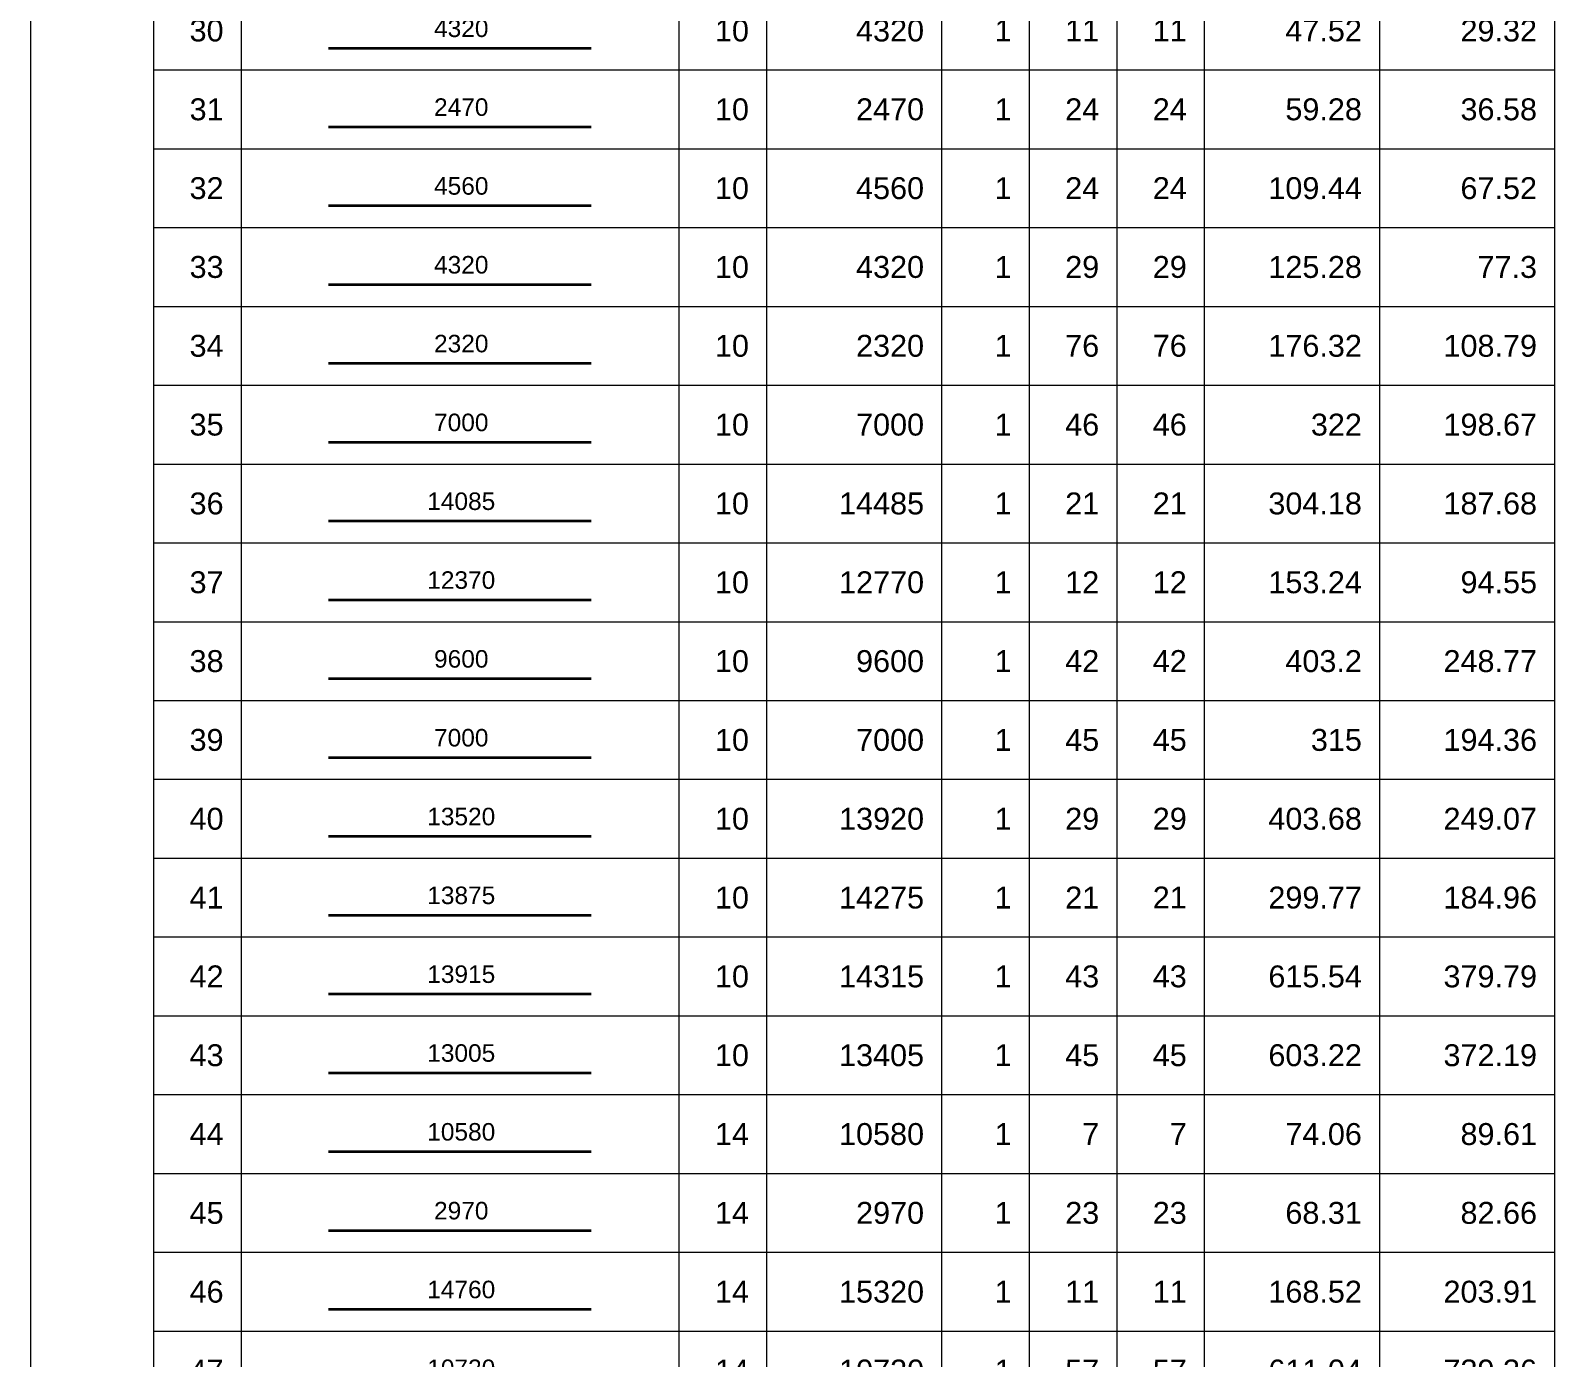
# Model space of a CAD drawing. Header units: millimetres. Extents: x -179076 to 505271, y -26127 to 124331.
# Drawn here: x -33775 to -16370, y 79772 to 94923 of the extents above; entities that cross this region are included whole.
import ezdxf
from ezdxf.enums import TextEntityAlignment as Align

# ---------------------------------------------------------------- set-up
doc = ezdxf.new("R2010")
doc.units = ezdxf.units.MM
for name, color, linetype, lineweight in [('NDC_S_REBAR', 4, 'Continuous', 35), ('NDC_S_VN TEXT', 7, 'Continuous', 20), ('NDC_Table', 3, 'Continuous', 20)]:
    doc.layers.add(name, color=color, linetype=linetype, lineweight=lineweight)
doc.styles.add('ARIAL', font='arial.ttf', dxfattribs={"width": 0.8})

# ---------------------------------------------------------------- blocks, each defined once
blk = doc.blocks.new('dang01')
at = {"layer": 'NDC_S_REBAR'}
blk.add_line((3405, -650), (6405, -650), dxfattribs=at)
at = {"layer": 'NDC_Table'}
for p, q in [((0, 0), (0, -900)), ((1405, 0), (1405, -900)), ((2405, 0), (2405, -900)), ((7405, 0), (7405, -900)), ((8405, 0), (8405, -900)), ((10405, 0), (10405, -900)), ((11405, 0), (11405, -900)), ((12405, 0), (12405, -900)), ((13405, 0), (13405, -900)), ((15405, 0), (15405, -900)), ((17405, 0), (17405, -900)), ((1405, -900), (17405, -900))]:
    blk.add_line(p, q, dxfattribs=at)
at = {"layer": 'NDC_S_VN TEXT', "style": 'ARIAL'}
for p in [(2205, -450), (8205, -450), (10205, -450), (11205, -450), (12205, -450), (13205, -450), (15205, -450), (17205, -450)]:
    blk.add_attdef('D03', text='', height=250, dxfattribs=at).set_placement(p, align=Align.MIDDLE_RIGHT)
blk.add_attdef('00000000', text='', height=200, dxfattribs=at).set_placement((4920, -425), align=Align.MIDDLE_CENTER)

msp = doc.modelspace()

# ---------------------------------------------------------------- block references
at = {"layer": 'NDC_Table'}
ref = msp.add_blockref('dang01', (-33774.8, 95373.4), dxfattribs=at)
ref.add_attrib('D03', '30', dxfattribs={"layer": 'NDC_S_VN TEXT', "height": 250, "style": 'ARIAL'}).set_placement((-31569.5, 94923.4), align=Align.MIDDLE_RIGHT)
ref.add_attrib('00000000', '4320', dxfattribs={"layer": 'NDC_S_VN TEXT', "height": 200, "style": 'ARIAL'}).set_placement((-28855.2, 94948.7), align=Align.MIDDLE_CENTER)
ref.add_attrib('D03', '10', dxfattribs={"layer": 'NDC_S_VN TEXT', "height": 250, "style": 'ARIAL'}).set_placement((-25569.5, 94923.4), align=Align.MIDDLE_RIGHT)
ref.add_attrib('D03', '4320', dxfattribs={"layer": 'NDC_S_VN TEXT', "height": 250, "style": 'ARIAL'}).set_placement((-23569.5, 94923.4), align=Align.MIDDLE_RIGHT)
ref.add_attrib('D03', '1', dxfattribs={"layer": 'NDC_S_VN TEXT', "height": 250, "style": 'ARIAL'}).set_placement((-22569.5, 94923.4), align=Align.MIDDLE_RIGHT)
ref.add_attrib('D03', '11', dxfattribs={"layer": 'NDC_S_VN TEXT', "height": 250, "style": 'ARIAL'}).set_placement((-21569.5, 94923.4), align=Align.MIDDLE_RIGHT)
ref.add_attrib('D03', '11', dxfattribs={"layer": 'NDC_S_VN TEXT', "height": 250, "style": 'ARIAL'}).set_placement((-20569.5, 94923.7), align=Align.MIDDLE_RIGHT)
ref.add_attrib('D03', '47.52', dxfattribs={"layer": 'NDC_S_VN TEXT', "height": 250, "style": 'ARIAL'}).set_placement((-18569.5, 94923.4), align=Align.MIDDLE_RIGHT)
ref.add_attrib('D03', '29.32', dxfattribs={"layer": 'NDC_S_VN TEXT', "height": 250, "style": 'ARIAL'}).set_placement((-16569.5, 94923.4), align=Align.MIDDLE_RIGHT)
ref = msp.add_blockref('dang01', (-33774.8, 94473.4), dxfattribs=at)
ref.add_attrib('D03', '31', dxfattribs={"layer": 'NDC_S_VN TEXT', "height": 250, "style": 'ARIAL'}).set_placement((-31569.5, 94023.4), align=Align.MIDDLE_RIGHT)
ref.add_attrib('00000000', '2470', dxfattribs={"layer": 'NDC_S_VN TEXT', "height": 200, "style": 'ARIAL'}).set_placement((-28855.2, 94048.7), align=Align.MIDDLE_CENTER)
ref.add_attrib('D03', '10', dxfattribs={"layer": 'NDC_S_VN TEXT', "height": 250, "style": 'ARIAL'}).set_placement((-25569.5, 94023.4), align=Align.MIDDLE_RIGHT)
ref.add_attrib('D03', '2470', dxfattribs={"layer": 'NDC_S_VN TEXT', "height": 250, "style": 'ARIAL'}).set_placement((-23569.5, 94023.4), align=Align.MIDDLE_RIGHT)
ref.add_attrib('D03', '1', dxfattribs={"layer": 'NDC_S_VN TEXT', "height": 250, "style": 'ARIAL'}).set_placement((-22569.5, 94023.4), align=Align.MIDDLE_RIGHT)
ref.add_attrib('D03', '24', dxfattribs={"layer": 'NDC_S_VN TEXT', "height": 250, "style": 'ARIAL'}).set_placement((-21569.5, 94023.4), align=Align.MIDDLE_RIGHT)
ref.add_attrib('D03', '24', dxfattribs={"layer": 'NDC_S_VN TEXT', "height": 250, "style": 'ARIAL'}).set_placement((-20569.5, 94023.7), align=Align.MIDDLE_RIGHT)
ref.add_attrib('D03', '59.28', dxfattribs={"layer": 'NDC_S_VN TEXT', "height": 250, "style": 'ARIAL'}).set_placement((-18569.5, 94023.4), align=Align.MIDDLE_RIGHT)
ref.add_attrib('D03', '36.58', dxfattribs={"layer": 'NDC_S_VN TEXT', "height": 250, "style": 'ARIAL'}).set_placement((-16569.5, 94023.4), align=Align.MIDDLE_RIGHT)
ref = msp.add_blockref('dang01', (-33774.8, 93573.4), dxfattribs=at)
ref.add_attrib('D03', '32', dxfattribs={"layer": 'NDC_S_VN TEXT', "height": 250, "style": 'ARIAL'}).set_placement((-31569.5, 93123.4), align=Align.MIDDLE_RIGHT)
ref.add_attrib('00000000', '4560', dxfattribs={"layer": 'NDC_S_VN TEXT', "height": 200, "style": 'ARIAL'}).set_placement((-28855.2, 93148.7), align=Align.MIDDLE_CENTER)
ref.add_attrib('D03', '10', dxfattribs={"layer": 'NDC_S_VN TEXT', "height": 250, "style": 'ARIAL'}).set_placement((-25569.5, 93123.4), align=Align.MIDDLE_RIGHT)
ref.add_attrib('D03', '4560', dxfattribs={"layer": 'NDC_S_VN TEXT', "height": 250, "style": 'ARIAL'}).set_placement((-23569.5, 93123.4), align=Align.MIDDLE_RIGHT)
ref.add_attrib('D03', '1', dxfattribs={"layer": 'NDC_S_VN TEXT', "height": 250, "style": 'ARIAL'}).set_placement((-22569.5, 93123.4), align=Align.MIDDLE_RIGHT)
ref.add_attrib('D03', '24', dxfattribs={"layer": 'NDC_S_VN TEXT', "height": 250, "style": 'ARIAL'}).set_placement((-21569.5, 93123.4), align=Align.MIDDLE_RIGHT)
ref.add_attrib('D03', '24', dxfattribs={"layer": 'NDC_S_VN TEXT', "height": 250, "style": 'ARIAL'}).set_placement((-20569.5, 93123.7), align=Align.MIDDLE_RIGHT)
ref.add_attrib('D03', '109.44', dxfattribs={"layer": 'NDC_S_VN TEXT', "height": 250, "style": 'ARIAL'}).set_placement((-18569.5, 93123.4), align=Align.MIDDLE_RIGHT)
ref.add_attrib('D03', '67.52', dxfattribs={"layer": 'NDC_S_VN TEXT', "height": 250, "style": 'ARIAL'}).set_placement((-16569.5, 93123.4), align=Align.MIDDLE_RIGHT)
ref = msp.add_blockref('dang01', (-33774.8, 92673.4), dxfattribs=at)
ref.add_attrib('D03', '33', dxfattribs={"layer": 'NDC_S_VN TEXT', "height": 250, "style": 'ARIAL'}).set_placement((-31569.5, 92223.4), align=Align.MIDDLE_RIGHT)
ref.add_attrib('00000000', '4320', dxfattribs={"layer": 'NDC_S_VN TEXT', "height": 200, "style": 'ARIAL'}).set_placement((-28855.2, 92248.7), align=Align.MIDDLE_CENTER)
ref.add_attrib('D03', '10', dxfattribs={"layer": 'NDC_S_VN TEXT', "height": 250, "style": 'ARIAL'}).set_placement((-25569.5, 92223.4), align=Align.MIDDLE_RIGHT)
ref.add_attrib('D03', '4320', dxfattribs={"layer": 'NDC_S_VN TEXT', "height": 250, "style": 'ARIAL'}).set_placement((-23569.5, 92223.4), align=Align.MIDDLE_RIGHT)
ref.add_attrib('D03', '1', dxfattribs={"layer": 'NDC_S_VN TEXT', "height": 250, "style": 'ARIAL'}).set_placement((-22569.5, 92223.4), align=Align.MIDDLE_RIGHT)
ref.add_attrib('D03', '29', dxfattribs={"layer": 'NDC_S_VN TEXT', "height": 250, "style": 'ARIAL'}).set_placement((-21569.5, 92223.4), align=Align.MIDDLE_RIGHT)
ref.add_attrib('D03', '29', dxfattribs={"layer": 'NDC_S_VN TEXT', "height": 250, "style": 'ARIAL'}).set_placement((-20569.5, 92223.7), align=Align.MIDDLE_RIGHT)
ref.add_attrib('D03', '125.28', dxfattribs={"layer": 'NDC_S_VN TEXT', "height": 250, "style": 'ARIAL'}).set_placement((-18569.5, 92223.4), align=Align.MIDDLE_RIGHT)
ref.add_attrib('D03', '77.3', dxfattribs={"layer": 'NDC_S_VN TEXT', "height": 250, "style": 'ARIAL'}).set_placement((-16569.5, 92223.4), align=Align.MIDDLE_RIGHT)
ref = msp.add_blockref('dang01', (-33774.8, 91773.4), dxfattribs=at)
ref.add_attrib('D03', '34', dxfattribs={"layer": 'NDC_S_VN TEXT', "height": 250, "style": 'ARIAL'}).set_placement((-31569.5, 91323.4), align=Align.MIDDLE_RIGHT)
ref.add_attrib('00000000', '2320', dxfattribs={"layer": 'NDC_S_VN TEXT', "height": 200, "style": 'ARIAL'}).set_placement((-28855.2, 91348.7), align=Align.MIDDLE_CENTER)
ref.add_attrib('D03', '10', dxfattribs={"layer": 'NDC_S_VN TEXT', "height": 250, "style": 'ARIAL'}).set_placement((-25569.5, 91323.4), align=Align.MIDDLE_RIGHT)
ref.add_attrib('D03', '2320', dxfattribs={"layer": 'NDC_S_VN TEXT', "height": 250, "style": 'ARIAL'}).set_placement((-23569.5, 91323.4), align=Align.MIDDLE_RIGHT)
ref.add_attrib('D03', '1', dxfattribs={"layer": 'NDC_S_VN TEXT', "height": 250, "style": 'ARIAL'}).set_placement((-22569.5, 91323.4), align=Align.MIDDLE_RIGHT)
ref.add_attrib('D03', '76', dxfattribs={"layer": 'NDC_S_VN TEXT', "height": 250, "style": 'ARIAL'}).set_placement((-21569.5, 91323.4), align=Align.MIDDLE_RIGHT)
ref.add_attrib('D03', '76', dxfattribs={"layer": 'NDC_S_VN TEXT', "height": 250, "style": 'ARIAL'}).set_placement((-20569.5, 91323.7), align=Align.MIDDLE_RIGHT)
ref.add_attrib('D03', '176.32', dxfattribs={"layer": 'NDC_S_VN TEXT', "height": 250, "style": 'ARIAL'}).set_placement((-18569.5, 91323.4), align=Align.MIDDLE_RIGHT)
ref.add_attrib('D03', '108.79', dxfattribs={"layer": 'NDC_S_VN TEXT', "height": 250, "style": 'ARIAL'}).set_placement((-16569.5, 91323.4), align=Align.MIDDLE_RIGHT)
ref = msp.add_blockref('dang01', (-33774.8, 90873.4), dxfattribs=at)
ref.add_attrib('D03', '35', dxfattribs={"layer": 'NDC_S_VN TEXT', "height": 250, "style": 'ARIAL'}).set_placement((-31569.5, 90423.4), align=Align.MIDDLE_RIGHT)
ref.add_attrib('00000000', '7000', dxfattribs={"layer": 'NDC_S_VN TEXT', "height": 200, "style": 'ARIAL'}).set_placement((-28855.2, 90448.7), align=Align.MIDDLE_CENTER)
ref.add_attrib('D03', '10', dxfattribs={"layer": 'NDC_S_VN TEXT', "height": 250, "style": 'ARIAL'}).set_placement((-25569.5, 90423.4), align=Align.MIDDLE_RIGHT)
ref.add_attrib('D03', '7000', dxfattribs={"layer": 'NDC_S_VN TEXT', "height": 250, "style": 'ARIAL'}).set_placement((-23569.5, 90423.4), align=Align.MIDDLE_RIGHT)
ref.add_attrib('D03', '1', dxfattribs={"layer": 'NDC_S_VN TEXT', "height": 250, "style": 'ARIAL'}).set_placement((-22569.5, 90423.4), align=Align.MIDDLE_RIGHT)
ref.add_attrib('D03', '46', dxfattribs={"layer": 'NDC_S_VN TEXT', "height": 250, "style": 'ARIAL'}).set_placement((-21569.5, 90423.4), align=Align.MIDDLE_RIGHT)
ref.add_attrib('D03', '46', dxfattribs={"layer": 'NDC_S_VN TEXT', "height": 250, "style": 'ARIAL'}).set_placement((-20569.5, 90423.7), align=Align.MIDDLE_RIGHT)
ref.add_attrib('D03', '322', dxfattribs={"layer": 'NDC_S_VN TEXT', "height": 250, "style": 'ARIAL'}).set_placement((-18569.5, 90423.4), align=Align.MIDDLE_RIGHT)
ref.add_attrib('D03', '198.67', dxfattribs={"layer": 'NDC_S_VN TEXT', "height": 250, "style": 'ARIAL'}).set_placement((-16569.5, 90423.4), align=Align.MIDDLE_RIGHT)
ref = msp.add_blockref('dang01', (-33774.8, 89973.4), dxfattribs=at)
ref.add_attrib('D03', '36', dxfattribs={"layer": 'NDC_S_VN TEXT', "height": 250, "style": 'ARIAL'}).set_placement((-31569.5, 89523.4), align=Align.MIDDLE_RIGHT)
ref.add_attrib('00000000', '14085', dxfattribs={"layer": 'NDC_S_VN TEXT', "height": 200, "style": 'ARIAL'}).set_placement((-28855.2, 89548.7), align=Align.MIDDLE_CENTER)
ref.add_attrib('D03', '10', dxfattribs={"layer": 'NDC_S_VN TEXT', "height": 250, "style": 'ARIAL'}).set_placement((-25569.5, 89523.4), align=Align.MIDDLE_RIGHT)
ref.add_attrib('D03', '14485', dxfattribs={"layer": 'NDC_S_VN TEXT', "height": 250, "style": 'ARIAL'}).set_placement((-23569.5, 89523.4), align=Align.MIDDLE_RIGHT)
ref.add_attrib('D03', '1', dxfattribs={"layer": 'NDC_S_VN TEXT', "height": 250, "style": 'ARIAL'}).set_placement((-22569.5, 89523.4), align=Align.MIDDLE_RIGHT)
ref.add_attrib('D03', '21', dxfattribs={"layer": 'NDC_S_VN TEXT', "height": 250, "style": 'ARIAL'}).set_placement((-21569.5, 89523.4), align=Align.MIDDLE_RIGHT)
ref.add_attrib('D03', '21', dxfattribs={"layer": 'NDC_S_VN TEXT', "height": 250, "style": 'ARIAL'}).set_placement((-20569.5, 89523.7), align=Align.MIDDLE_RIGHT)
ref.add_attrib('D03', '304.18', dxfattribs={"layer": 'NDC_S_VN TEXT', "height": 250, "style": 'ARIAL'}).set_placement((-18569.5, 89523.4), align=Align.MIDDLE_RIGHT)
ref.add_attrib('D03', '187.68', dxfattribs={"layer": 'NDC_S_VN TEXT', "height": 250, "style": 'ARIAL'}).set_placement((-16569.5, 89523.4), align=Align.MIDDLE_RIGHT)
ref = msp.add_blockref('dang01', (-33774.8, 89073.4), dxfattribs=at)
ref.add_attrib('D03', '37', dxfattribs={"layer": 'NDC_S_VN TEXT', "height": 250, "style": 'ARIAL'}).set_placement((-31569.5, 88623.4), align=Align.MIDDLE_RIGHT)
ref.add_attrib('00000000', '12370', dxfattribs={"layer": 'NDC_S_VN TEXT', "height": 200, "style": 'ARIAL'}).set_placement((-28855.2, 88648.7), align=Align.MIDDLE_CENTER)
ref.add_attrib('D03', '10', dxfattribs={"layer": 'NDC_S_VN TEXT', "height": 250, "style": 'ARIAL'}).set_placement((-25569.5, 88623.4), align=Align.MIDDLE_RIGHT)
ref.add_attrib('D03', '12770', dxfattribs={"layer": 'NDC_S_VN TEXT', "height": 250, "style": 'ARIAL'}).set_placement((-23569.5, 88623.4), align=Align.MIDDLE_RIGHT)
ref.add_attrib('D03', '1', dxfattribs={"layer": 'NDC_S_VN TEXT', "height": 250, "style": 'ARIAL'}).set_placement((-22569.5, 88623.4), align=Align.MIDDLE_RIGHT)
ref.add_attrib('D03', '12', dxfattribs={"layer": 'NDC_S_VN TEXT', "height": 250, "style": 'ARIAL'}).set_placement((-21569.5, 88623.4), align=Align.MIDDLE_RIGHT)
ref.add_attrib('D03', '12', dxfattribs={"layer": 'NDC_S_VN TEXT', "height": 250, "style": 'ARIAL'}).set_placement((-20569.5, 88623.7), align=Align.MIDDLE_RIGHT)
ref.add_attrib('D03', '153.24', dxfattribs={"layer": 'NDC_S_VN TEXT', "height": 250, "style": 'ARIAL'}).set_placement((-18569.5, 88623.4), align=Align.MIDDLE_RIGHT)
ref.add_attrib('D03', '94.55', dxfattribs={"layer": 'NDC_S_VN TEXT', "height": 250, "style": 'ARIAL'}).set_placement((-16569.5, 88623.4), align=Align.MIDDLE_RIGHT)
ref = msp.add_blockref('dang01', (-33774.8, 88173.4), dxfattribs=at)
ref.add_attrib('D03', '38', dxfattribs={"layer": 'NDC_S_VN TEXT', "height": 250, "style": 'ARIAL'}).set_placement((-31569.5, 87723.4), align=Align.MIDDLE_RIGHT)
ref.add_attrib('00000000', '9600', dxfattribs={"layer": 'NDC_S_VN TEXT', "height": 200, "style": 'ARIAL'}).set_placement((-28855.2, 87748.7), align=Align.MIDDLE_CENTER)
ref.add_attrib('D03', '10', dxfattribs={"layer": 'NDC_S_VN TEXT', "height": 250, "style": 'ARIAL'}).set_placement((-25569.5, 87723.4), align=Align.MIDDLE_RIGHT)
ref.add_attrib('D03', '9600', dxfattribs={"layer": 'NDC_S_VN TEXT', "height": 250, "style": 'ARIAL'}).set_placement((-23569.5, 87723.4), align=Align.MIDDLE_RIGHT)
ref.add_attrib('D03', '1', dxfattribs={"layer": 'NDC_S_VN TEXT', "height": 250, "style": 'ARIAL'}).set_placement((-22569.5, 87723.4), align=Align.MIDDLE_RIGHT)
ref.add_attrib('D03', '42', dxfattribs={"layer": 'NDC_S_VN TEXT', "height": 250, "style": 'ARIAL'}).set_placement((-21569.5, 87723.4), align=Align.MIDDLE_RIGHT)
ref.add_attrib('D03', '42', dxfattribs={"layer": 'NDC_S_VN TEXT', "height": 250, "style": 'ARIAL'}).set_placement((-20569.5, 87723.7), align=Align.MIDDLE_RIGHT)
ref.add_attrib('D03', '403.2', dxfattribs={"layer": 'NDC_S_VN TEXT', "height": 250, "style": 'ARIAL'}).set_placement((-18569.5, 87723.4), align=Align.MIDDLE_RIGHT)
ref.add_attrib('D03', '248.77', dxfattribs={"layer": 'NDC_S_VN TEXT', "height": 250, "style": 'ARIAL'}).set_placement((-16569.5, 87723.4), align=Align.MIDDLE_RIGHT)
ref = msp.add_blockref('dang01', (-33774.8, 87273.4), dxfattribs=at)
ref.add_attrib('D03', '39', dxfattribs={"layer": 'NDC_S_VN TEXT', "height": 250, "style": 'ARIAL'}).set_placement((-31569.5, 86823.4), align=Align.MIDDLE_RIGHT)
ref.add_attrib('00000000', '7000', dxfattribs={"layer": 'NDC_S_VN TEXT', "height": 200, "style": 'ARIAL'}).set_placement((-28855.2, 86848.7), align=Align.MIDDLE_CENTER)
ref.add_attrib('D03', '10', dxfattribs={"layer": 'NDC_S_VN TEXT', "height": 250, "style": 'ARIAL'}).set_placement((-25569.5, 86823.4), align=Align.MIDDLE_RIGHT)
ref.add_attrib('D03', '7000', dxfattribs={"layer": 'NDC_S_VN TEXT', "height": 250, "style": 'ARIAL'}).set_placement((-23569.5, 86823.4), align=Align.MIDDLE_RIGHT)
ref.add_attrib('D03', '1', dxfattribs={"layer": 'NDC_S_VN TEXT', "height": 250, "style": 'ARIAL'}).set_placement((-22569.5, 86823.4), align=Align.MIDDLE_RIGHT)
ref.add_attrib('D03', '45', dxfattribs={"layer": 'NDC_S_VN TEXT', "height": 250, "style": 'ARIAL'}).set_placement((-21569.5, 86823.4), align=Align.MIDDLE_RIGHT)
ref.add_attrib('D03', '45', dxfattribs={"layer": 'NDC_S_VN TEXT', "height": 250, "style": 'ARIAL'}).set_placement((-20569.5, 86823.7), align=Align.MIDDLE_RIGHT)
ref.add_attrib('D03', '315', dxfattribs={"layer": 'NDC_S_VN TEXT', "height": 250, "style": 'ARIAL'}).set_placement((-18569.5, 86823.4), align=Align.MIDDLE_RIGHT)
ref.add_attrib('D03', '194.36', dxfattribs={"layer": 'NDC_S_VN TEXT', "height": 250, "style": 'ARIAL'}).set_placement((-16569.5, 86823.4), align=Align.MIDDLE_RIGHT)
ref = msp.add_blockref('dang01', (-33774.8, 86373.4), dxfattribs=at)
ref.add_attrib('D03', '40', dxfattribs={"layer": 'NDC_S_VN TEXT', "height": 250, "style": 'ARIAL'}).set_placement((-31569.5, 85923.4), align=Align.MIDDLE_RIGHT)
ref.add_attrib('00000000', '13520', dxfattribs={"layer": 'NDC_S_VN TEXT', "height": 200, "style": 'ARIAL'}).set_placement((-28855.2, 85948.7), align=Align.MIDDLE_CENTER)
ref.add_attrib('D03', '10', dxfattribs={"layer": 'NDC_S_VN TEXT', "height": 250, "style": 'ARIAL'}).set_placement((-25569.5, 85923.4), align=Align.MIDDLE_RIGHT)
ref.add_attrib('D03', '13920', dxfattribs={"layer": 'NDC_S_VN TEXT', "height": 250, "style": 'ARIAL'}).set_placement((-23569.5, 85923.4), align=Align.MIDDLE_RIGHT)
ref.add_attrib('D03', '1', dxfattribs={"layer": 'NDC_S_VN TEXT', "height": 250, "style": 'ARIAL'}).set_placement((-22569.5, 85923.4), align=Align.MIDDLE_RIGHT)
ref.add_attrib('D03', '29', dxfattribs={"layer": 'NDC_S_VN TEXT', "height": 250, "style": 'ARIAL'}).set_placement((-21569.5, 85923.4), align=Align.MIDDLE_RIGHT)
ref.add_attrib('D03', '29', dxfattribs={"layer": 'NDC_S_VN TEXT', "height": 250, "style": 'ARIAL'}).set_placement((-20569.5, 85923.7), align=Align.MIDDLE_RIGHT)
ref.add_attrib('D03', '403.68', dxfattribs={"layer": 'NDC_S_VN TEXT', "height": 250, "style": 'ARIAL'}).set_placement((-18569.5, 85923.4), align=Align.MIDDLE_RIGHT)
ref.add_attrib('D03', '249.07', dxfattribs={"layer": 'NDC_S_VN TEXT', "height": 250, "style": 'ARIAL'}).set_placement((-16569.5, 85923.4), align=Align.MIDDLE_RIGHT)
ref = msp.add_blockref('dang01', (-33774.8, 85473.4), dxfattribs=at)
ref.add_attrib('D03', '41', dxfattribs={"layer": 'NDC_S_VN TEXT', "height": 250, "style": 'ARIAL'}).set_placement((-31569.5, 85023.4), align=Align.MIDDLE_RIGHT)
ref.add_attrib('00000000', '13875', dxfattribs={"layer": 'NDC_S_VN TEXT', "height": 200, "style": 'ARIAL'}).set_placement((-28855.2, 85048.7), align=Align.MIDDLE_CENTER)
ref.add_attrib('D03', '10', dxfattribs={"layer": 'NDC_S_VN TEXT', "height": 250, "style": 'ARIAL'}).set_placement((-25569.5, 85023.4), align=Align.MIDDLE_RIGHT)
ref.add_attrib('D03', '14275', dxfattribs={"layer": 'NDC_S_VN TEXT', "height": 250, "style": 'ARIAL'}).set_placement((-23569.5, 85023.4), align=Align.MIDDLE_RIGHT)
ref.add_attrib('D03', '1', dxfattribs={"layer": 'NDC_S_VN TEXT', "height": 250, "style": 'ARIAL'}).set_placement((-22569.5, 85023.4), align=Align.MIDDLE_RIGHT)
ref.add_attrib('D03', '21', dxfattribs={"layer": 'NDC_S_VN TEXT', "height": 250, "style": 'ARIAL'}).set_placement((-21569.5, 85023.4), align=Align.MIDDLE_RIGHT)
ref.add_attrib('D03', '21', dxfattribs={"layer": 'NDC_S_VN TEXT', "height": 250, "style": 'ARIAL'}).set_placement((-20569.5, 85023.7), align=Align.MIDDLE_RIGHT)
ref.add_attrib('D03', '299.77', dxfattribs={"layer": 'NDC_S_VN TEXT', "height": 250, "style": 'ARIAL'}).set_placement((-18569.5, 85023.4), align=Align.MIDDLE_RIGHT)
ref.add_attrib('D03', '184.96', dxfattribs={"layer": 'NDC_S_VN TEXT', "height": 250, "style": 'ARIAL'}).set_placement((-16569.5, 85023.4), align=Align.MIDDLE_RIGHT)
ref = msp.add_blockref('dang01', (-33774.8, 84573.4), dxfattribs=at)
ref.add_attrib('D03', '42', dxfattribs={"layer": 'NDC_S_VN TEXT', "height": 250, "style": 'ARIAL'}).set_placement((-31569.5, 84123.4), align=Align.MIDDLE_RIGHT)
ref.add_attrib('00000000', '13915', dxfattribs={"layer": 'NDC_S_VN TEXT', "height": 200, "style": 'ARIAL'}).set_placement((-28855.2, 84148.7), align=Align.MIDDLE_CENTER)
ref.add_attrib('D03', '10', dxfattribs={"layer": 'NDC_S_VN TEXT', "height": 250, "style": 'ARIAL'}).set_placement((-25569.5, 84123.4), align=Align.MIDDLE_RIGHT)
ref.add_attrib('D03', '14315', dxfattribs={"layer": 'NDC_S_VN TEXT', "height": 250, "style": 'ARIAL'}).set_placement((-23569.5, 84123.4), align=Align.MIDDLE_RIGHT)
ref.add_attrib('D03', '1', dxfattribs={"layer": 'NDC_S_VN TEXT', "height": 250, "style": 'ARIAL'}).set_placement((-22569.5, 84123.4), align=Align.MIDDLE_RIGHT)
ref.add_attrib('D03', '43', dxfattribs={"layer": 'NDC_S_VN TEXT', "height": 250, "style": 'ARIAL'}).set_placement((-21569.5, 84123.4), align=Align.MIDDLE_RIGHT)
ref.add_attrib('D03', '43', dxfattribs={"layer": 'NDC_S_VN TEXT', "height": 250, "style": 'ARIAL'}).set_placement((-20569.5, 84123.7), align=Align.MIDDLE_RIGHT)
ref.add_attrib('D03', '615.54', dxfattribs={"layer": 'NDC_S_VN TEXT', "height": 250, "style": 'ARIAL'}).set_placement((-18569.5, 84123.4), align=Align.MIDDLE_RIGHT)
ref.add_attrib('D03', '379.79', dxfattribs={"layer": 'NDC_S_VN TEXT', "height": 250, "style": 'ARIAL'}).set_placement((-16569.5, 84123.4), align=Align.MIDDLE_RIGHT)
ref = msp.add_blockref('dang01', (-33774.8, 83673.4), dxfattribs=at)
ref.add_attrib('D03', '43', dxfattribs={"layer": 'NDC_S_VN TEXT', "height": 250, "style": 'ARIAL'}).set_placement((-31569.5, 83223.4), align=Align.MIDDLE_RIGHT)
ref.add_attrib('00000000', '13005', dxfattribs={"layer": 'NDC_S_VN TEXT', "height": 200, "style": 'ARIAL'}).set_placement((-28855.2, 83248.7), align=Align.MIDDLE_CENTER)
ref.add_attrib('D03', '10', dxfattribs={"layer": 'NDC_S_VN TEXT', "height": 250, "style": 'ARIAL'}).set_placement((-25569.5, 83223.4), align=Align.MIDDLE_RIGHT)
ref.add_attrib('D03', '13405', dxfattribs={"layer": 'NDC_S_VN TEXT', "height": 250, "style": 'ARIAL'}).set_placement((-23569.5, 83223.4), align=Align.MIDDLE_RIGHT)
ref.add_attrib('D03', '1', dxfattribs={"layer": 'NDC_S_VN TEXT', "height": 250, "style": 'ARIAL'}).set_placement((-22569.5, 83223.4), align=Align.MIDDLE_RIGHT)
ref.add_attrib('D03', '45', dxfattribs={"layer": 'NDC_S_VN TEXT', "height": 250, "style": 'ARIAL'}).set_placement((-21569.5, 83223.4), align=Align.MIDDLE_RIGHT)
ref.add_attrib('D03', '45', dxfattribs={"layer": 'NDC_S_VN TEXT', "height": 250, "style": 'ARIAL'}).set_placement((-20569.5, 83223.7), align=Align.MIDDLE_RIGHT)
ref.add_attrib('D03', '603.22', dxfattribs={"layer": 'NDC_S_VN TEXT', "height": 250, "style": 'ARIAL'}).set_placement((-18569.5, 83223.4), align=Align.MIDDLE_RIGHT)
ref.add_attrib('D03', '372.19', dxfattribs={"layer": 'NDC_S_VN TEXT', "height": 250, "style": 'ARIAL'}).set_placement((-16569.5, 83223.4), align=Align.MIDDLE_RIGHT)
ref = msp.add_blockref('dang01', (-33774.8, 82773.4), dxfattribs=at)
ref.add_attrib('D03', '44', dxfattribs={"layer": 'NDC_S_VN TEXT', "height": 250, "style": 'ARIAL'}).set_placement((-31569.5, 82323.4), align=Align.MIDDLE_RIGHT)
ref.add_attrib('00000000', '10580', dxfattribs={"layer": 'NDC_S_VN TEXT', "height": 200, "style": 'ARIAL'}).set_placement((-28855.2, 82348.7), align=Align.MIDDLE_CENTER)
ref.add_attrib('D03', '14', dxfattribs={"layer": 'NDC_S_VN TEXT', "height": 250, "style": 'ARIAL'}).set_placement((-25569.5, 82323.4), align=Align.MIDDLE_RIGHT)
ref.add_attrib('D03', '10580', dxfattribs={"layer": 'NDC_S_VN TEXT', "height": 250, "style": 'ARIAL'}).set_placement((-23569.5, 82323.4), align=Align.MIDDLE_RIGHT)
ref.add_attrib('D03', '1', dxfattribs={"layer": 'NDC_S_VN TEXT', "height": 250, "style": 'ARIAL'}).set_placement((-22569.5, 82323.4), align=Align.MIDDLE_RIGHT)
ref.add_attrib('D03', '7', dxfattribs={"layer": 'NDC_S_VN TEXT', "height": 250, "style": 'ARIAL'}).set_placement((-21569.5, 82323.4), align=Align.MIDDLE_RIGHT)
ref.add_attrib('D03', '7', dxfattribs={"layer": 'NDC_S_VN TEXT', "height": 250, "style": 'ARIAL'}).set_placement((-20569.5, 82323.7), align=Align.MIDDLE_RIGHT)
ref.add_attrib('D03', '74.06', dxfattribs={"layer": 'NDC_S_VN TEXT', "height": 250, "style": 'ARIAL'}).set_placement((-18569.5, 82323.4), align=Align.MIDDLE_RIGHT)
ref.add_attrib('D03', '89.61', dxfattribs={"layer": 'NDC_S_VN TEXT', "height": 250, "style": 'ARIAL'}).set_placement((-16569.5, 82323.4), align=Align.MIDDLE_RIGHT)
ref = msp.add_blockref('dang01', (-33774.8, 81873.4), dxfattribs=at)
ref.add_attrib('D03', '45', dxfattribs={"layer": 'NDC_S_VN TEXT', "height": 250, "style": 'ARIAL'}).set_placement((-31569.5, 81423.4), align=Align.MIDDLE_RIGHT)
ref.add_attrib('00000000', '2970', dxfattribs={"layer": 'NDC_S_VN TEXT', "height": 200, "style": 'ARIAL'}).set_placement((-28855.2, 81448.7), align=Align.MIDDLE_CENTER)
ref.add_attrib('D03', '14', dxfattribs={"layer": 'NDC_S_VN TEXT', "height": 250, "style": 'ARIAL'}).set_placement((-25569.5, 81423.4), align=Align.MIDDLE_RIGHT)
ref.add_attrib('D03', '2970', dxfattribs={"layer": 'NDC_S_VN TEXT', "height": 250, "style": 'ARIAL'}).set_placement((-23569.5, 81423.4), align=Align.MIDDLE_RIGHT)
ref.add_attrib('D03', '1', dxfattribs={"layer": 'NDC_S_VN TEXT', "height": 250, "style": 'ARIAL'}).set_placement((-22569.5, 81423.4), align=Align.MIDDLE_RIGHT)
ref.add_attrib('D03', '23', dxfattribs={"layer": 'NDC_S_VN TEXT', "height": 250, "style": 'ARIAL'}).set_placement((-21569.5, 81423.4), align=Align.MIDDLE_RIGHT)
ref.add_attrib('D03', '23', dxfattribs={"layer": 'NDC_S_VN TEXT', "height": 250, "style": 'ARIAL'}).set_placement((-20569.5, 81423.7), align=Align.MIDDLE_RIGHT)
ref.add_attrib('D03', '68.31', dxfattribs={"layer": 'NDC_S_VN TEXT', "height": 250, "style": 'ARIAL'}).set_placement((-18569.5, 81423.4), align=Align.MIDDLE_RIGHT)
ref.add_attrib('D03', '82.66', dxfattribs={"layer": 'NDC_S_VN TEXT', "height": 250, "style": 'ARIAL'}).set_placement((-16569.5, 81423.4), align=Align.MIDDLE_RIGHT)
ref = msp.add_blockref('dang01', (-33774.8, 80973.4), dxfattribs=at)
ref.add_attrib('D03', '46', dxfattribs={"layer": 'NDC_S_VN TEXT', "height": 250, "style": 'ARIAL'}).set_placement((-31569.5, 80523.4), align=Align.MIDDLE_RIGHT)
ref.add_attrib('00000000', '14760', dxfattribs={"layer": 'NDC_S_VN TEXT', "height": 200, "style": 'ARIAL'}).set_placement((-28855.2, 80548.7), align=Align.MIDDLE_CENTER)
ref.add_attrib('D03', '14', dxfattribs={"layer": 'NDC_S_VN TEXT', "height": 250, "style": 'ARIAL'}).set_placement((-25569.5, 80523.4), align=Align.MIDDLE_RIGHT)
ref.add_attrib('D03', '15320', dxfattribs={"layer": 'NDC_S_VN TEXT', "height": 250, "style": 'ARIAL'}).set_placement((-23569.5, 80523.4), align=Align.MIDDLE_RIGHT)
ref.add_attrib('D03', '1', dxfattribs={"layer": 'NDC_S_VN TEXT', "height": 250, "style": 'ARIAL'}).set_placement((-22569.5, 80523.4), align=Align.MIDDLE_RIGHT)
ref.add_attrib('D03', '11', dxfattribs={"layer": 'NDC_S_VN TEXT', "height": 250, "style": 'ARIAL'}).set_placement((-21569.5, 80523.4), align=Align.MIDDLE_RIGHT)
ref.add_attrib('D03', '11', dxfattribs={"layer": 'NDC_S_VN TEXT', "height": 250, "style": 'ARIAL'}).set_placement((-20569.5, 80523.7), align=Align.MIDDLE_RIGHT)
ref.add_attrib('D03', '168.52', dxfattribs={"layer": 'NDC_S_VN TEXT', "height": 250, "style": 'ARIAL'}).set_placement((-18569.5, 80523.4), align=Align.MIDDLE_RIGHT)
ref.add_attrib('D03', '203.91', dxfattribs={"layer": 'NDC_S_VN TEXT', "height": 250, "style": 'ARIAL'}).set_placement((-16569.5, 80523.4), align=Align.MIDDLE_RIGHT)
ref = msp.add_blockref('dang01', (-33774.8, 80073.4), dxfattribs=at)
ref.add_attrib('D03', '47', dxfattribs={"layer": 'NDC_S_VN TEXT', "height": 250, "style": 'ARIAL'}).set_placement((-31569.5, 79623.4), align=Align.MIDDLE_RIGHT)
ref.add_attrib('00000000', '10720', dxfattribs={"layer": 'NDC_S_VN TEXT', "height": 200, "style": 'ARIAL'}).set_placement((-28855.2, 79648.7), align=Align.MIDDLE_CENTER)
ref.add_attrib('D03', '14', dxfattribs={"layer": 'NDC_S_VN TEXT', "height": 250, "style": 'ARIAL'}).set_placement((-25569.5, 79623.4), align=Align.MIDDLE_RIGHT)
ref.add_attrib('D03', '10720', dxfattribs={"layer": 'NDC_S_VN TEXT', "height": 250, "style": 'ARIAL'}).set_placement((-23569.5, 79623.4), align=Align.MIDDLE_RIGHT)
ref.add_attrib('D03', '1', dxfattribs={"layer": 'NDC_S_VN TEXT', "height": 250, "style": 'ARIAL'}).set_placement((-22569.5, 79623.4), align=Align.MIDDLE_RIGHT)
ref.add_attrib('D03', '57', dxfattribs={"layer": 'NDC_S_VN TEXT', "height": 250, "style": 'ARIAL'}).set_placement((-21569.5, 79623.4), align=Align.MIDDLE_RIGHT)
ref.add_attrib('D03', '57', dxfattribs={"layer": 'NDC_S_VN TEXT', "height": 250, "style": 'ARIAL'}).set_placement((-20569.5, 79623.7), align=Align.MIDDLE_RIGHT)
ref.add_attrib('D03', '611.04', dxfattribs={"layer": 'NDC_S_VN TEXT', "height": 250, "style": 'ARIAL'}).set_placement((-18569.5, 79623.4), align=Align.MIDDLE_RIGHT)
ref.add_attrib('D03', '739.36', dxfattribs={"layer": 'NDC_S_VN TEXT', "height": 250, "style": 'ARIAL'}).set_placement((-16569.5, 79623.4), align=Align.MIDDLE_RIGHT)

doc.saveas('drawing.dxf')
